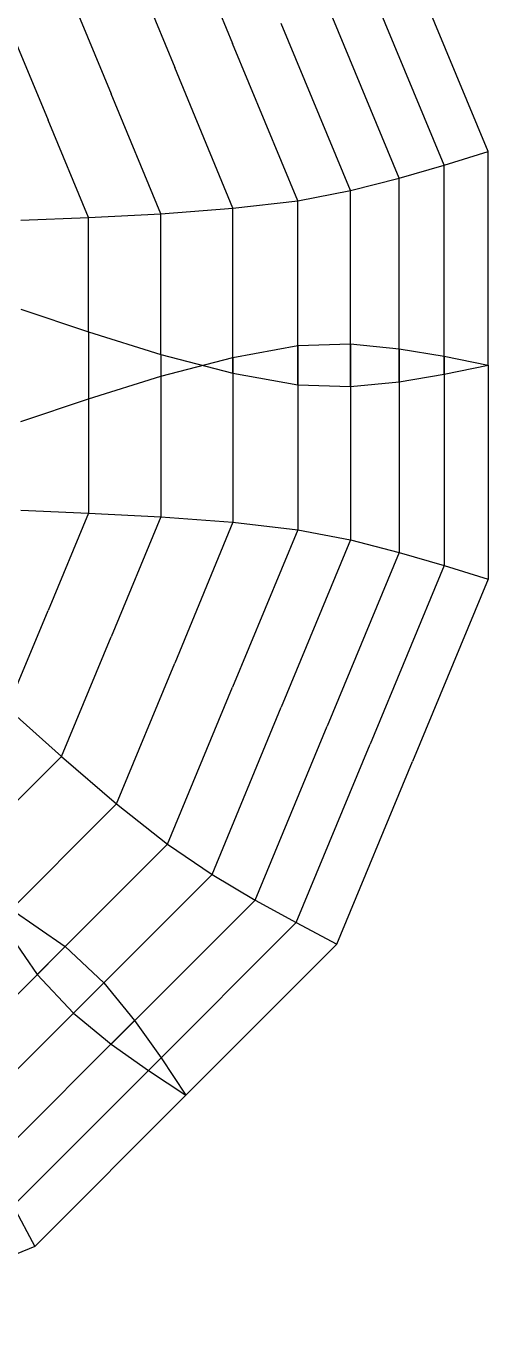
# Model space of a CAD drawing. Extents: x -1525 to 1525, y -1525 to 1545.
# Drawn here: x 842 to 1525, y -1414 to 501 of the extents above; entities that cross this region are included whole.
import ezdxf

# ---------------------------------------------------------------- set-up
doc = ezdxf.new("R2010")
doc.units = 0

msp = doc.modelspace()

# ---------------------------------------------------------------- linework, layer by layer
at = {"layer": 'CutLine', "color": 250, "linetype": 'CONTINUOUS'}
for p, q in [((1525.4, 315.9), (1413.7, 585.6)), ((1525.4, 0), (1525.4, 315.9)), ((1525.4, 0), (1525.4, 0)), ((1525.4, 0), (1525.4, -315.9)), ((1525.4, -315.9), (1413.7, -585.6)), ((1302, -855.2), (1413.7, -585.6)), ((1078.6, -1078.6), (1302, -855.2)), ((1078.6, -1078.6), (855.2, -1302)), ((1078.6, -1078.6), (1078.6, -1078.6)), ((855.2, -1302), (585.6, -1413.7))]:
    msp.add_line(p, q, dxfattribs=at)
at = {"layer": 'MountainLine', "color": 1, "linetype": 'CONTINUOUS'}
for p, q in [((1460.4, 295.8), (1525.4, 315.9)), ((1525.4, 0), (1525.4, 315.9)), ((1525.4, 315.9), (1525.4, 315.9)), ((1393.7, 276.4), (1460.4, 295.8)), ((1460.4, -13.3), (1460.4, 295.8)), ((1322.1, 258), (1393.7, 276.4)), ((1393.7, -24.5), (1393.7, 276.4)), ((1244, 243.1), (1322.1, 258)), ((1322.1, -31.6), (1322.1, 258)), ((1041.4, 223.7), (1148.3, 232)), ((1148.3, 232), (1244, 243.1)), ((1148.3, -11.6), (1148.3, 232)), ((1244, -29.1), (1244, 243.1)), ((834.6, 214.3), (934.7, 218.3)), ((934.7, 218.3), (1041.4, 223.7)), ((934.7, 49.4), (934.7, 218.3)), ((1041.4, 16.1), (1041.4, 223.7)), ((1244, 29.1), (1244, -243.1)), ((1322.1, 31.6), (1322.1, -258)), ((1393.7, 24.5), (1393.7, -276.4)), ((1148.3, 11.6), (1148.3, -232)), ((1460.4, 13.3), (1460.4, -295.8)), ((1525.4, 0), (1525.4, -315.9)), ((1041.4, -16.1), (1041.4, -223.7)), ((934.7, -49.4), (934.7, -218.3)), ((834.6, -214.3), (934.7, -218.3)), ((934.7, -218.3), (1041.4, -223.7)), ((1041.4, -223.7), (1148.3, -232)), ((1148.3, -232), (1244, -243.1)), ((1244, -243.1), (1322.1, -258)), ((1322.1, -258), (1393.7, -276.4)), ((1393.7, -276.4), (1460.4, -295.8)), ((1460.4, -295.8), (1525.4, -315.9)), ((1525.4, -315.9), (1525.4, -315.9)), ((815.2, -506.6), (894.6, -578.2)), ((747.8, -725), (894.6, -578.2)), ((894.6, -578.2), (976, -647.9)), ((803.7, -820.2), (976, -647.9)), ((976, -647.9), (1051.5, -707.7)), ((859, -900.2), (1051.5, -707.7)), ((1051.5, -707.7), (1117.3, -752.4)), ((912.5, -957.2), (1117.3, -752.4)), ((1117.3, -752.4), (1180.9, -790.1)), ((968.2, -1002.9), (1180.9, -790.1)), ((1180.9, -790.1), (1241.8, -823.5)), ((1023.2, -1042), (1241.8, -823.5)), ((1241.8, -823.5), (1302, -855.2)), ((900.2, -859), (707.7, -1051.5)), ((1078.6, -1078.6), (1302, -855.2)), ((1302, -855.2), (1302, -855.2)), ((957.2, -912.5), (752.4, -1117.3)), ((1002.9, -968.2), (790.1, -1180.9)), ((1042, -1023.2), (823.5, -1241.8)), ((1078.6, -1078.6), (855.2, -1302)), ((823.5, -1241.8), (855.2, -1302)), ((855.2, -1302), (855.2, -1302))]:
    msp.add_line(p, q, dxfattribs=at)
at = {"layer": 'ValleyLine', "color": 5, "linetype": 'CONTINUOUS'}
for p, q in [((1051.5, 707.7), (1147.7, 475.4)), ((976, 647.9), (1062.2, 440)), ((894.6, 578.2), (968, 401)), ((1525.4, 315.9), (1413.7, 585.6)), ((1460.4, 295.8), (1351.1, 559.6)), ((1393.7, 276.4), (1287.3, 533.2)), ((815.2, 506.6), (874.9, 362.4)), ((1322.1, 258), (1219.7, 505.2)), ((1244, 243.1), (1147.7, 475.4)), ((1148.3, 232), (1062.2, 440)), ((1041.4, 223.7), (968, 401)), ((934.7, 218.3), (874.9, 362.4)), ((834.6, 82.9), (934.7, 49.4)), ((934.7, 49.4), (934.7, -49.4)), ((934.7, 49.4), (1041.4, 16.1)), ((1148.3, 11.6), (1244, 29.1)), ((1244, 29.1), (1322.1, 31.6)), ((1244, -29.1), (1244, 29.1)), ((1322.1, -31.6), (1322.1, 31.6)), ((1322.1, 31.6), (1393.7, 24.5)), ((1393.7, -24.5), (1393.7, 24.5)), ((1393.7, 24.5), (1460.4, 13.3)), ((1041.4, 16.1), (1041.4, -16.1)), ((1041.4, 16.1), (1148.3, -11.6)), ((1041.4, -16.1), (1148.3, 11.6)), ((1148.3, -11.6), (1148.3, 11.6)), ((1460.4, -13.3), (1460.4, 13.3)), ((1460.4, 13.3), (1525.4, 0)), ((1460.4, -13.3), (1525.4, 0)), ((1525.4, 0), (1525.4, 0)), ((1525.4, 0), (1525.4, 0)), ((1525.4, 0), (1525.4, 0)), ((934.7, -49.4), (1041.4, -16.1)), ((1148.3, -11.6), (1244, -29.1)), ((1393.7, -24.5), (1460.4, -13.3)), ((1244, -29.1), (1322.1, -31.6)), ((1322.1, -31.6), (1393.7, -24.5)), ((834.6, -82.9), (934.7, -49.4)), ((934.7, -218.3), (874.9, -362.4)), ((1041.4, -223.7), (968, -401)), ((1148.3, -232), (1062.2, -440)), ((1244, -243.1), (1147.7, -475.4)), ((1322.1, -258), (1219.7, -505.2)), ((1393.7, -276.4), (1287.3, -533.2)), ((1460.4, -295.8), (1351.1, -559.6)), ((1525.4, -315.9), (1413.7, -585.6)), ((815.2, -506.6), (874.9, -362.4)), ((894.6, -578.2), (968, -401)), ((976, -647.9), (1062.2, -440)), ((1051.5, -707.7), (1147.7, -475.4)), ((1117.3, -752.4), (1219.7, -505.2)), ((1180.9, -790.1), (1287.3, -533.2)), ((1241.8, -823.5), (1351.1, -559.6)), ((1302, -855.2), (1413.7, -585.6)), ((820.2, -803.7), (900.2, -859)), ((803.7, -820.2), (859, -900.2)), ((859, -900.2), (900.2, -859)), ((900.2, -859), (957.2, -912.5)), ((859, -900.2), (912.5, -957.2)), ((912.5, -957.2), (957.2, -912.5)), ((957.2, -912.5), (1002.9, -968.2)), ((912.5, -957.2), (968.2, -1002.9)), ((968.2, -1002.9), (1002.9, -968.2)), ((1002.9, -968.2), (1042, -1023.2)), ((968.2, -1002.9), (1023.2, -1042)), ((1023.2, -1042), (1042, -1023.2)), ((1042, -1023.2), (1078.6, -1078.6)), ((1023.2, -1042), (1078.6, -1078.6)), ((1078.6, -1078.6), (1078.6, -1078.6)), ((1078.6, -1078.6), (1078.6, -1078.6)), ((1078.6, -1078.6), (1078.6, -1078.6)), ((855.2, -1302), (585.6, -1413.7))]:
    msp.add_line(p, q, dxfattribs=at)

doc.saveas('drawing.dxf')
